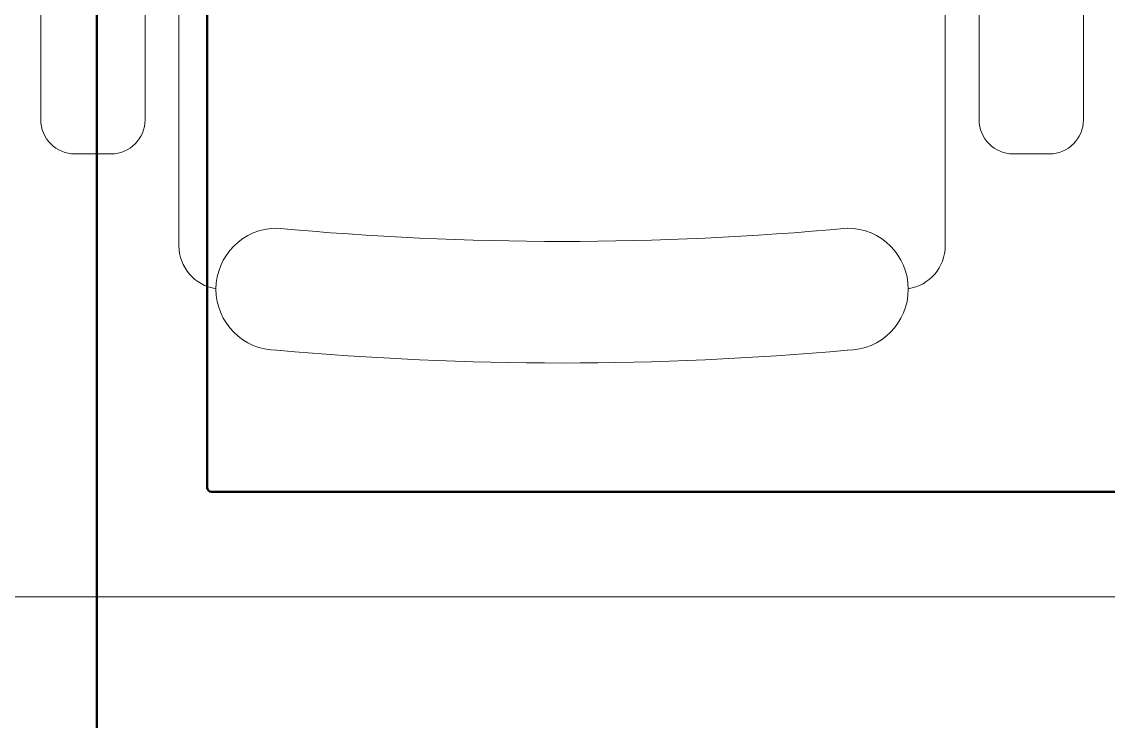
# Model space of a CAD drawing. Header units: millimetres. Extents: x -160614 to 59925, y -157025 to 0.
# Drawn here: x -126216 to -125591, y -113024 to -112622 of the extents above; entities that cross this region are included whole.
import ezdxf

# ---------------------------------------------------------------- set-up
doc = ezdxf.new("R2010")
doc.units = ezdxf.units.MM
doc.header["$LTSCALE"] = 8
doc.layers.get('0').update_dxf_attribs({"color": 9, "lineweight": 5})
for name, color, linetype, lineweight in [('72_EGR_EQP_TAG', 9, 'Continuous', 5), ('LOADING', 9, 'Continuous', 5), ('Walls', 9, 'Continuous', 5)]:
    doc.layers.add(name, color=color, linetype=linetype, lineweight=lineweight)
doc.layers.add('REF', color=42, linetype='Continuous')
doc.layers.get('0').off()
doc.layers.get('0').freeze()

# ---------------------------------------------------------------- blocks, each defined once
blk = doc.blocks.new('GF21018-P')
for p, q in [((-0.2207, 0.47563), (-0.2207, 0.0675)), ((0.22049, 0.47563), (0.22049, 0.0675)), ((-0.30021, 0.32259), (-0.30021, 0.14)), ((-0.24021, 0.32259), (-0.24021, 0.14)), ((0.24001, 0.32259), (0.24001, 0.14)), ((0.30001, 0.32259), (0.30001, 0.14)), ((-0.2806, 0.12039), (-0.25983, 0.12039)), ((0.25963, 0.12039), (0.2804, 0.12039))]:
    blk.add_line(p, q)
for centre, radius, start, end in [((-0.2806, 0.14), 0.01962, 180, 270), ((-0.25983, 0.14), 0.01962, 270, 360), ((0.25963, 0.14), 0.01962, 180, 270), ((0.2804, 0.14), 0.01962, 270, 0), ((-0.16429, 0.0425), 0.03511, 90, 270), ((0, 1.84674), 1.77674, 264.69456, 275.30527), ((0.16409, 0.0425), 0.03511, 270, 90), ((-0.1957, 0.0675), 0.025, 180, 261.47208), ((0.19549, 0.0675), 0.025, 278.52792, 360), ((0, 1.83136), 1.83136, 264.85322, 275.14698)]:
    blk.add_arc(centre, radius, start, end)
blk = doc.blocks.new('GF1')
at = {"layer": 'Walls', "color": 9}
blk.add_line((-122507.79, -112952.61), (-126659.58, -112952.61), dxfattribs=at)
at = {"layer": 'LOADING', "color": 9, "extrusion": (-2.24021e-05, -7.77426e-06, 1), "xscale": 1000, "yscale": 1000, "zscale": 1000, "rotation": 359.9985892349692}
blk.add_blockref('GF21018-P', (-125904.95, -112817.99, 3.68), dxfattribs=at)

msp = doc.modelspace()

# ---------------------------------------------------------------- linework, layer by layer
at = {"layer": 'REF', "lineweight": 50}
for p, q in [((-126173, -111407.79), (-126173, -113107.03)), ((-126109.39, -111442.79), (-126109.39, -112889.57)), ((-124966.69, -112892.07), (-126106.89, -112892.07))]:
    msp.add_line(p, q, dxfattribs=at)
msp.add_arc((-126106.89, -112889.57), 2.5, 180, 270, dxfattribs=at)

# ---------------------------------------------------------------- block references
at = {"layer": '72_EGR_EQP_TAG'}
msp.add_blockref('GF1', (0, 0), dxfattribs=at)

doc.saveas('drawing.dxf')
